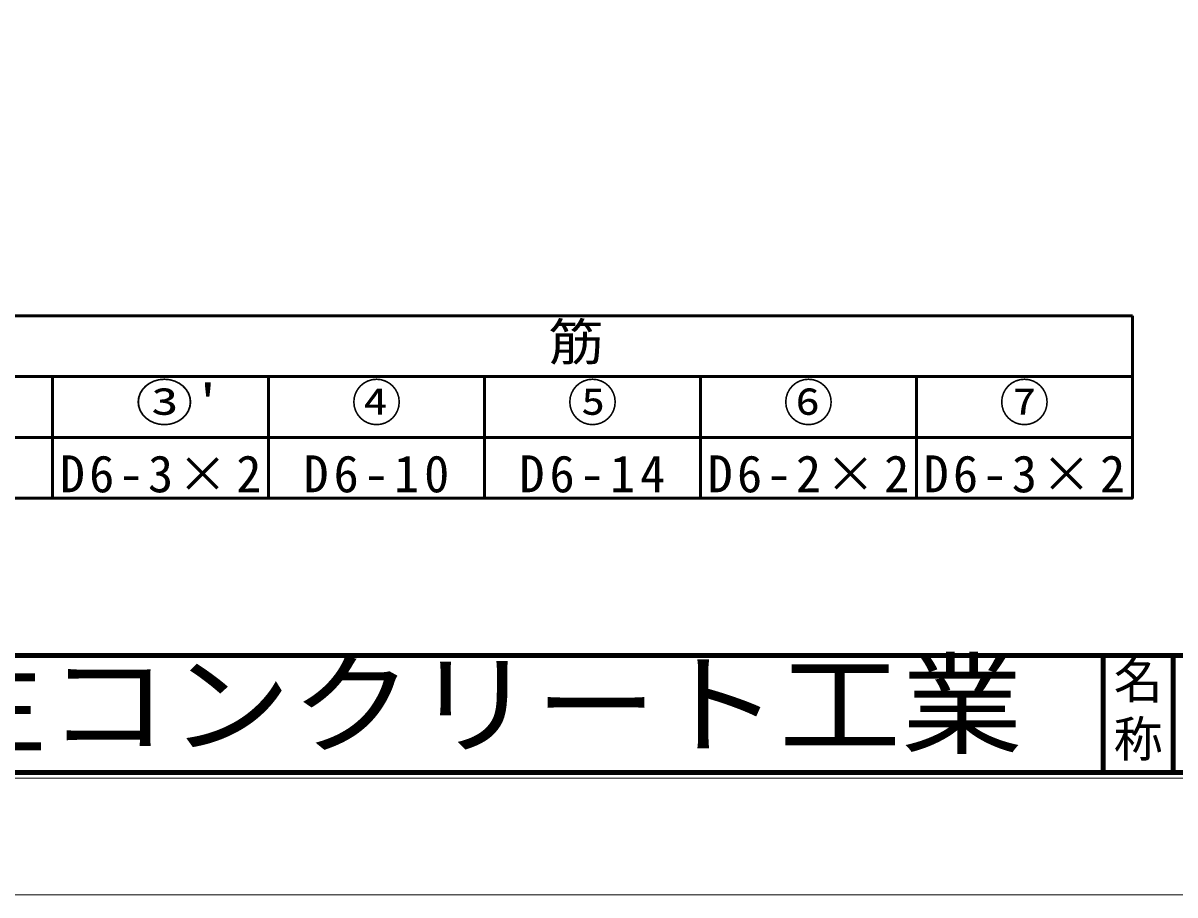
# Model space of a CAD drawing. Units: millimetres, scale not verified. Extents: x -2102 to 2102, y -1485 to 1485.
# Drawn here: x -1108 to -121, y -1485 to -738 of the extents above; entities that cross this region are included whole.
import ezdxf
from ezdxf.enums import TextEntityAlignment as Align

# ---------------------------------------------------------------- set-up
doc = ezdxf.new("R2010")
doc.units = ezdxf.units.MM
doc.header["$LTSCALE"] = 5
doc.layers.add('0-0_V-nasSTD', color=7, linetype='Continuous', lineweight=35)
doc.layers.add('0-1_0', color=7, linetype='Continuous', lineweight=50)
doc.styles.add('ＭＳ ゴシック', font='')
doc.styles.get('ＭＳ ゴシック').set_extended_font_data('MS Gothic')

msp = doc.modelspace()

# ---------------------------------------------------------------- linework, layer by layer
at = {"layer": '0-0_V-nasSTD', "lineweight": 50}
for p, q in [((-1082.5, -989), (-1267.5, -989)), ((-897.5, -989), (-1082.5, -989)), ((-712.5, -989), (-897.5, -989)), ((-527.5, -989), (-712.5, -989)), ((-342.5, -989), (-527.5, -989)), ((-157.5, -989), (-342.5, -989)), ((-157.5, -1041), (-157.5, -989)), ((-1267.5, -1041), (-1082.5, -1041)), ((-1082.5, -1041), (-897.5, -1041)), ((-712.5, -1041), (-527.5, -1041)), ((-527.5, -1093), (-527.5, -1041)), ((-527.5, -1041), (-342.5, -1041)), ((-342.5, -1041), (-157.5, -1041)), ((-157.5, -1093), (-157.5, -1041)), ((-527.5, -1145), (-527.5, -1093)), ((-342.5, -1093), (-157.5, -1093))]:
    msp.add_line(p, q, dxfattribs=at)
at = {"layer": '0-0_V-nasSTD', "lineweight": 100}
for p, q in [((-182.5, -1280), (-182.5, -1380)), ((-122.5, -1280), (-122.5, -1380))]:
    msp.add_line(p, q, dxfattribs=at)
at = {"layer": '0-0_V-nasSTD', "lineweight": 18}
for points in [[(-2102.5, -1485), (-2102.5, 1485), (2102.5, 1485), (2102.5, -1485)], [(-2002.5, -1385), (-2002.5, 1385), (2002.5, 1385), (2002.5, -1385)]]:
    msp.add_lwpolyline(points, close=True, dxfattribs=at)
at = {"layer": '0-0_V-nasSTD', "lineweight": 100}
msp.add_lwpolyline([(-1997.5, 1380), (-1997.5, -1380), (1997.5, -1380), (1997.5, 1380)], close=True, dxfattribs=at)
at = {"layer": '0-0_V-nasSTD', "lineweight": 50}
for points in [[(-1637.5, -1041), (-1637.5, -1093), (-1452.5, -1093), (-1452.5, -1041), (-1452.5, -1093), (-1267.5, -1093), (-1267.5, -1041), (-1267.5, -1093), (-1082.5, -1093), (-1082.5, -1041), (-1082.5, -1093), (-897.5, -1093)], [(-897.5, -1093), (-712.5, -1093), (-712.5, -1041), (-897.5, -1041)], [(-897.5, -1145), (-897.5, -1093), (-897.5, -1041)], [(-712.5, -1093), (-712.5, -1041), (-712.5, -1093)], [(-712.5, -1093), (-527.5, -1093), (-527.5, -1041)], [(-527.5, -1093), (-527.5, -1041), (-527.5, -1093)], [(-527.5, -1093), (-342.5, -1093), (-342.5, -1041)], [(-342.5, -1093), (-342.5, -1041), (-342.5, -1093)], [(-1637.5, -1093), (-1637.5, -1145), (-1452.5, -1145), (-1452.5, -1093), (-1452.5, -1145), (-1267.5, -1145), (-1267.5, -1093), (-1267.5, -1145), (-1082.5, -1145), (-1082.5, -1093), (-1082.5, -1145), (-897.5, -1145)], [(-897.5, -1145), (-712.5, -1145), (-712.5, -1093)], [(-712.5, -1145), (-712.5, -1093), (-712.5, -1145)], [(-712.5, -1145), (-527.5, -1145), (-527.5, -1093)], [(-527.5, -1145), (-527.5, -1093), (-527.5, -1145)], [(-527.5, -1145), (-342.5, -1145), (-342.5, -1093)], [(-342.5, -1145), (-342.5, -1093), (-342.5, -1145)], [(-342.5, -1145), (-157.5, -1145), (-157.5, -1093)]]:
    msp.add_lwpolyline(points, dxfattribs=at)
at = {"layer": '0-1_0', "lineweight": 100}
msp.add_line((-1997.5, -1280), (1997.5, -1280), dxfattribs=at)

# ---------------------------------------------------------------- texts
at = {"layer": '0-0_V-nasSTD', "style": 'ＭＳ ゴシック'}
for s, height, width, p in [('配\u3000\u3000\u3000\u3000\u3000\u3000\u3000\u3000\u3000\u3000筋', 31.67, 1.1, (-1180.46, -1036.6)), ("③'", 31.67, 1.15, (-1011.6, -1088.6)), ('株式会社船生コンクリート工業', 69.65, 1.1, (-1714.221, -1377.45))]:
    msp.add_text(s, height=height, dxfattribs=dict(at, width=width)).set_placement(p, align=Align.BOTTOM_LEFT)
for s, height, p in [('④', 31.67, (-826.6, -1088.6)), ('⑤', 31.67, (-641.6, -1088.6)), ('⑥', 31.67, (-456.6, -1088.6)), ('⑦', 31.67, (-271.6, -1088.6)), ('名', 30.79, (-173.518, -1326.001)), ('称', 30.79, (-173.524, -1375.99))]:
    msp.add_text(s, height=height, dxfattribs=at).set_placement(p, align=Align.BOTTOM_LEFT)
at = {"layer": '0-0_V-nasSTD', "char_height": 31.67, "attachment_point": 7, "style": 'ＭＳ ゴシック'}
for s, insert in [('\\T1.17;D6-3×2', (-1076.4, -1140.6)), ('\\T1.2;D6-10', (-867.64, -1140.6)), ('\\T1.2;D6-14', (-682.64, -1140.6)), ('\\T1.17;D6-2×2', (-521.4, -1140.6)), ('\\T1.17;D6-3×2', (-336.4, -1140.6))]:
    msp.add_mtext(s, dxfattribs=dict(at, insert=insert))

doc.saveas('drawing.dxf')
